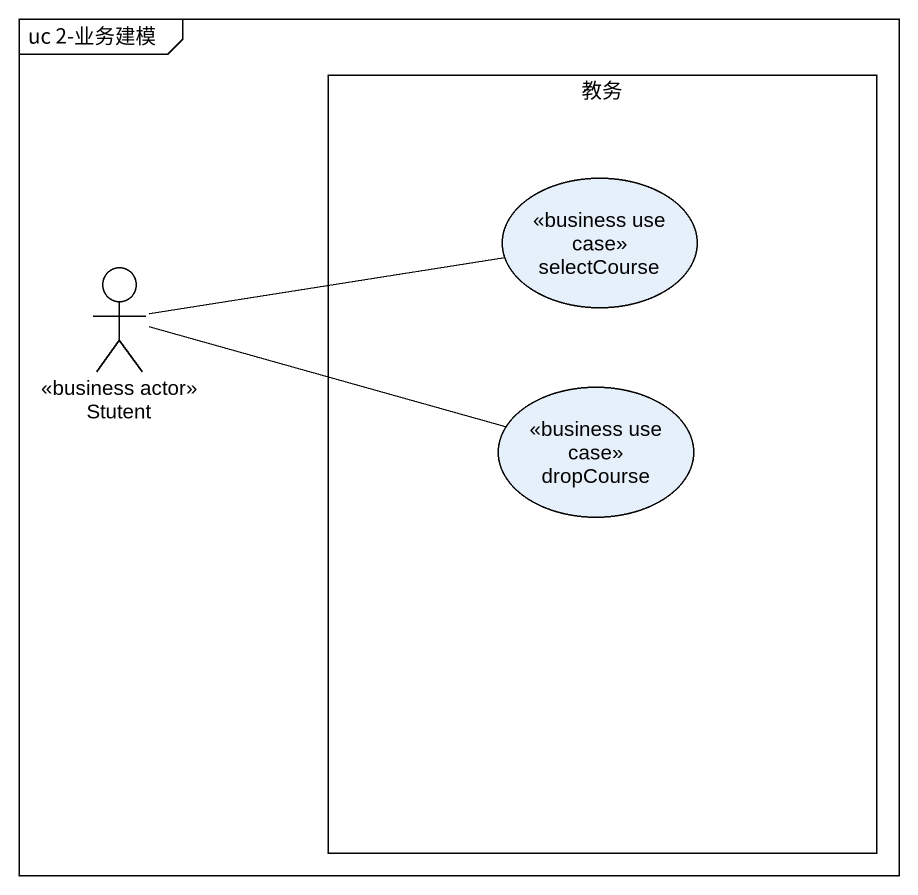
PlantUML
@startuml
mainframe uc 2-业务建模
rectangle 教务 {
  usecase selectCourse <<business use case>>
  usecase dropCourse <<business use case>>
}
actor Stutent <<business actor>>
Stutent -right- selectCourse
Stutent -right- dropCourse
@enduml
